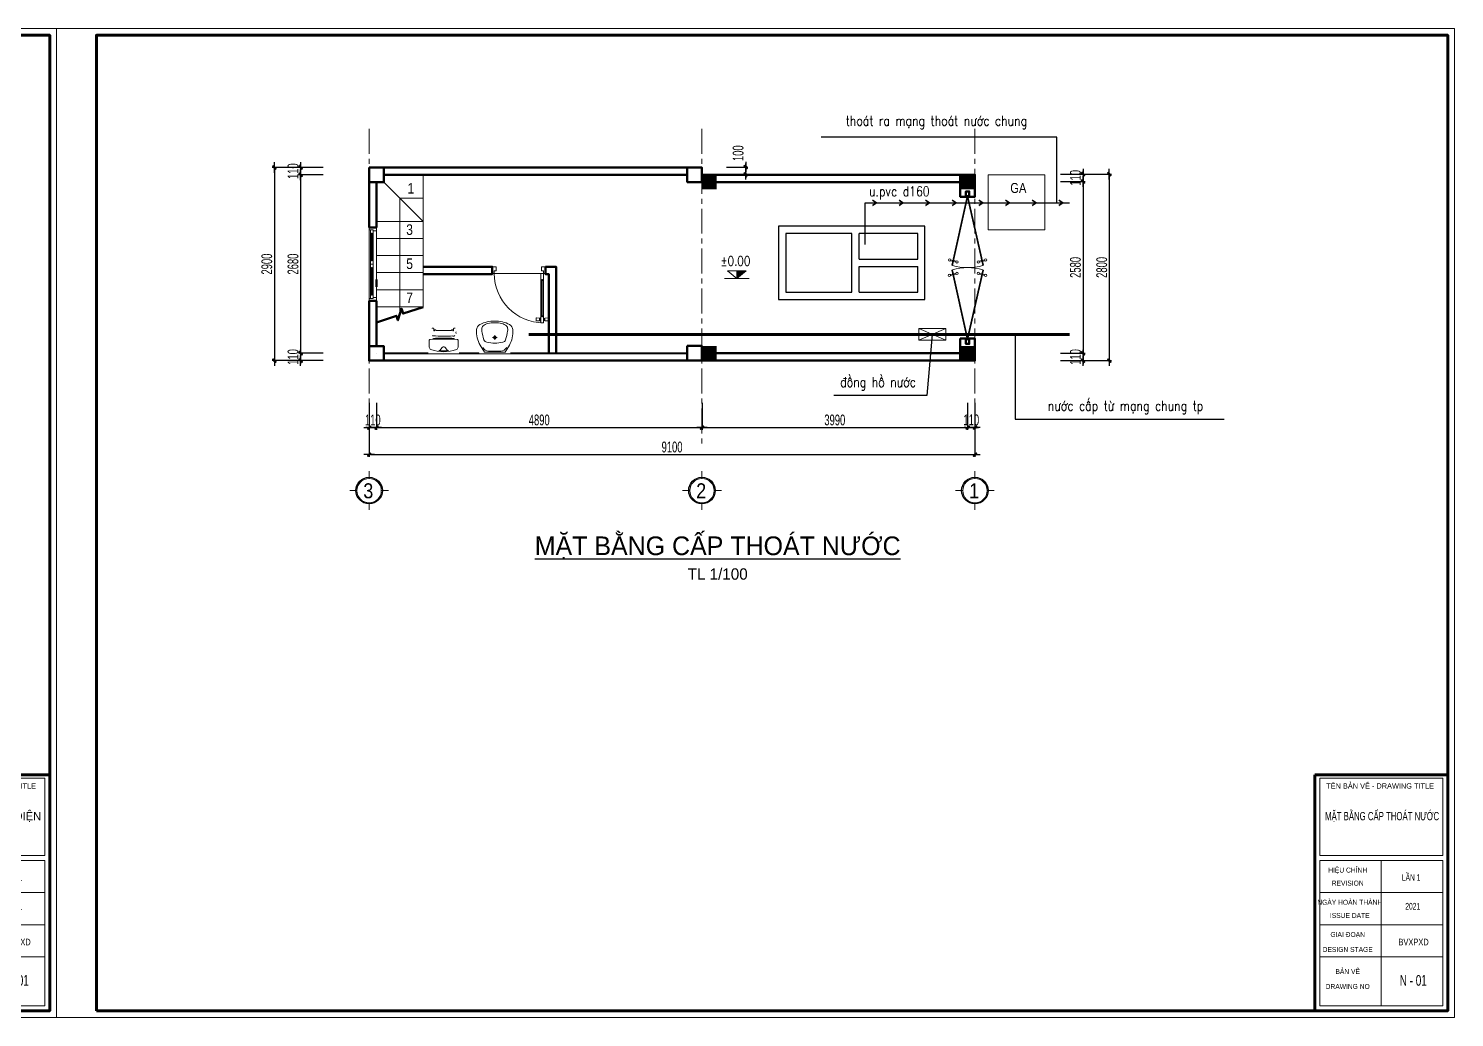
# Model space of a CAD drawing. Header units: millimetres. Extents: x 596422 to 1674380, y -367470 to 58862.
# Drawn here: x 839023 to 860443, y -74878 to -60028 of the extents above; entities that cross this region are included whole.
import ezdxf
from ezdxf.enums import TextEntityAlignment as Align

# ---------------------------------------------------------------- set-up
doc = ezdxf.new("R2010")
doc.units = ezdxf.units.MM
doc.header["$LTSCALE"] = 600
doc.header["$MEASUREMENT"] = 0
doc.linetypes.add('CENTER', pattern=[2, 1.25, -0.25, 0.25, -0.25])
doc.linetypes.add('HIDDEN', pattern=[0.375, 0.25, -0.125])
doc.layers.get('0').update_dxf_attribs({"lineweight": 0})
doc.layers.get('Defpoints').update_dxf_attribs({"lineweight": 0})
for name, color, linetype, lineweight in [('0.10_Thiet-Bi', 157, 'Continuous', 9), ('0.15_Cua', 144, 'Continuous', 15), ('cat1', 30, 'Continuous', 50), ('cat2', 22, 'Continuous', 30), ('cot', 40, 'Continuous', 13), ('dim', 144, 'Continuous', 13), ('EG Dim', 8, 'Continuous', 18), ('EG Net dam2', 6, 'Continuous', 35), ('EG Text2', 7, 'Continuous', 18), ('hatch1', 136, 'Continuous', 9), ('ISO', 33, 'Continuous', 15), ('LC Hatch', 252, 'Continuous', 9), ('LC ISO', 153, 'Continuous', 13), ('LC Net dam3', 1, 'Continuous', 60), ('LC Net thay', 7, 'Continuous', 25), ('LC noi that', 125, 'Continuous', 0), ('LC Text1', 3, 'Continuous', 20), ('LC Text2', 7, 'Continuous', 25), ('manh1', 67, 'Continuous', 13), ('text', 1, 'Continuous', 20), ('thay1', 63, 'Continuous', 18), ('truc', 76, 'CENTER', 9), ('VAT DUNG TV', 253, 'Continuous', 9)]:
    doc.layers.add(name, color=color, linetype=linetype, lineweight=lineweight)
for name, color, linetype in [('font', 41, 'Continuous'), ('Khungten_LCDI', 7, 'Continuous'), ('Kichthuoc', 9, 'Continuous')]:
    doc.layers.add(name, color=color, linetype=linetype)
doc.styles.add('EG 1', font='VHAVANB.TTF')
doc.styles.add('HOATBIF', font='hoatbif.shx', dxfattribs={"width": 0.65})
doc.styles.add('Khungten', font='VHAVAN.TTF', dxfattribs={"width": 0.9, "height": 5000})
doc.styles.add('LC 1', font='VHAVANB.TTF')
doc.styles.add('LC 3', font='vnsimli.shx', dxfattribs={"width": 0.75})
doc.styles.add('style1', font='VHARIALN.TTF')
doc.styles.add('T1', font='Vnsimli.shx', dxfattribs={"width": 0.8})
doc.styles.add('T2', font='VHARIAL.TTF', dxfattribs={"width": 0.8})
doc.styles.add('Title', font='VHAVAN.TTF', dxfattribs={"width": 0.8})
doc.dimstyles.new('1-100', dxfattribs={"dimscale": 300, "dimtxt": 1.2, "dimasz": 0.25, "dimexe": 0.5, "dimexo": 0, "dimgap": 0.3, "dimtad": 1, "dimdec": 0, "dimzin": 0, "dimdsep": 46, "dimtxsty": 'HOATBIF', "dimblk1": 'DOT', "dimblk2": 'DOT', "dimsah": 1, "dimcen": -1, "dimdle": 1, "dimclrd": 256, "dimclre": 256, "dimclrt": 4, "dimadec": 3, "dimazin": 2, "dimtfac": 0.333333, "dimtdec": 0, "dimtix": 1, "dimtmove": 2, "dimatfit": 3, "dimldrblk": 'DOT', "dimfxl": 1, "dimtvp": 0.833333, "dimtolj": 1, "dimtzin": 0, "dimarcsym": 0})
doc.dimstyles.new('1-100(1-70)', dxfattribs={"dimscale": 70, "dimtxt": 2.5, "dimasz": 0.35, "dimexe": 0.5, "dimexo": 0, "dimgap": 0.8, "dimtad": 1, "dimdec": 0, "dimzin": 0, "dimdsep": 46, "dimtxsty": 'HOATBIF', "dimblk1": 'DOT', "dimblk2": 'DOT', "dimsah": 1, "dimcen": -1, "dimdle": 1, "dimclrd": 256, "dimclre": 256, "dimclrt": 4, "dimadec": 3, "dimazin": 2, "dimtfac": 0.333333, "dimtdec": 0, "dimtix": 1, "dimtmove": 2, "dimatfit": 3, "dimldrblk": 'DOT', "dimfxl": 1, "dimtvp": 0.833333, "dimtolj": 1, "dimtzin": 0, "dimarcsym": 0})

# ---------------------------------------------------------------- blocks, each defined once
blk = doc.blocks.new('LCDI-new')
at = {"layer": 'Defpoints', "lineweight": 0}
blk.add_lwpolyline([(-1626044.71, 488105.01), (-1626044.71, 488402.01), (-1625624.71, 488402.01), (-1625624.71, 488105.01)], close=True, dxfattribs=at)
at = {"layer": 'Khungten_LCDI', "color": 5, "lineweight": 25}
blk.add_line((-1625626.71, 488107.01), (-1625626.71, 488400.01), dxfattribs=at)
at = {"layer": 'Khungten_LCDI', "color": 5, "lineweight": 60}
for p, q in [((-1625666.71, 488177.85), (-1625666.71, 488107.01)), ((-1625626.71, 488177.85), (-1625666.71, 488177.85))]:
    blk.add_line(p, q, dxfattribs=at)
at = {"layer": 'Khungten_LCDI', "color": 9, "lineweight": 15}
for p, q in [((-1625646.71, 488152.18), (-1625646.71, 488108.51)), ((-1625628.21, 488142.51), (-1625665.21, 488142.51)), ((-1625628.21, 488132.84), (-1625665.21, 488132.84)), ((-1625628.21, 488123.18), (-1625665.21, 488123.18))]:
    blk.add_line(p, q, dxfattribs=at)
at = {"layer": 'Khungten_LCDI', "color": 5, "lineweight": 60}
blk.add_lwpolyline([(-1626032.71, 488107.01), (-1626032.71, 488400.01), (-1625626.71, 488400.01), (-1625626.71, 488107.01)], close=True, dxfattribs=at)
at = {"layer": 'Khungten_LCDI', "color": 9, "lineweight": 15}
for points in [[(-1625665.21, 488153.68), (-1625628.21, 488153.68), (-1625628.21, 488176.84), (-1625665.21, 488176.84)], [(-1625665.21, 488108.51), (-1625628.21, 488108.51), (-1625628.21, 488152.18), (-1625665.21, 488152.18)]]:
    blk.add_lwpolyline(points, close=True, dxfattribs=at)
at = {"color": 7, "style": 'Khungten'}
blk.add_text('tªn b¶n vÏ - drawing title', height=1.6, dxfattribs=at).set_placement((-1625647.05, 488173.74), align=Align.CENTER)
at = {"color": 7}
for s, height, style, width, p in [('hiÖu chØnh', 1.5, 'Khungten', 0.8, (-1625656.79, 488148.52)), ('revision', 1.5, 'Khungten', 0.8, (-1625656.79, 488144.6)), ('ngµy hoµn thµnh', 1.5, 'Khungten', 0.8, (-1625656.17, 488138.85)), ('issue date', 1.5, 'Khungten', 0.8, (-1625656.17, 488134.89)), ('giai ®o¹n', 1.5, 'Khungten', 0.8, (-1625656.79, 488129.18)), ('BVxpxd', 2, 'Title', 0.7, (-1625637, 488126.67)), ('design stage', 1.5, 'Khungten', 0.8, (-1625656.79, 488124.68)), ('b¶n vÏ', 1.5, 'Khungten', 0.8, (-1625656.79, 488118.07)), ('drawing nO', 1.5, 'Khungten', 0.8, (-1625656.79, 488113.57))]:
    blk.add_text(s, height=height, dxfattribs=dict(at, style=style, width=width)).set_placement(p, align=Align.CENTER)
at = {"color": 2, "style": 'Title', "width": 1.824646}
for tag, p, p2 in [('TENBANVE1', (-1625663.58, 488164.65), (-1625629.32, 488164.65)), ('TENBANVE2', (-1625663.58, 488157.89), (-1625629.32, 488157.89))]:
    blk.add_attdef(tag, text='', height=2.5, dxfattribs=at).set_placement(p, p2, align=Align.FIT)
at = {"color": 7, "style": 'Khungten', "width": 0.8}
for tag, p in [('REVISION', (-1625637.72, 488146.05)), ('NGAYHT', (-1625637.25, 488137.42))]:
    blk.add_attdef(tag, text='', height=2, dxfattribs=at).set_placement(p, align=Align.CENTER)
at = {"color": 2, "style": 'Title', "width": 0.7}
blk.add_attdef('SOBANVE', text='', height=2.5, dxfattribs=at).set_placement((-1625637.09, 488114.55), align=Align.CENTER)
blk = doc.blocks.new('TIEUDE1')
at = {"layer": 'EG Text2', "color": 7, "style": 'EG 1'}
blk.add_attdef('TIªU§Ò', text='', height=5, dxfattribs=at).set_placement((0, 0), align=Align.BOTTOM_CENTER)
blk.add_attdef('TL', text='', height=3, dxfattribs=at).set_placement((0, -2), align=Align.TOP_CENTER)
blk = doc.blocks.new('TTRUC')
at = {"layer": 'ISO'}
for p, q in [((0, 6.37), (0, 10.13)), ((-6.37, 0), (-10.13, 0)), ((6.37, 0), (10.13, 0)), ((0, -6.37), (0, -10.13))]:
    blk.add_line(p, q, dxfattribs=at)
blk.add_circle((0, 0), 6.37, dxfattribs=at)
at = {"layer": 'Kichthuoc'}
blk.add_circle((0, 0), 6.95, dxfattribs=at)
blk = doc.blocks.new('DOT')
at = {"layer": 'Kichthuoc'}
blk.add_line((-3, 0), (3, 0), dxfattribs=at)
at = {"layer": 'Kichthuoc', "color": 4}
blk.add_line((-1, -1), (1, 1), dxfattribs=at)
blk.add_lwpolyline([(0.5, 1), (-1, -0.5), (-0.5, -1), (1, 0.5)], close=True, dxfattribs=at)
blk = doc.blocks.new('*D610')
at = {"layer": 'Defpoints', "color": 0, "transparency": 16777216}
for p in [(849140, -65649), (853130, -65648), (853130, -66020)]:
    blk.add_point(p, dxfattribs=at)
at = {"layer": 'EG Dim', "lineweight": -2, "transparency": 16777216}
for p, q in [((849140, -65649), (849140, -66053)), ((853130, -65648), (853130, -66053)), ((849166, -66020), (853104, -66020))]:
    blk.add_line(p, q, dxfattribs=at)
at = {"layer": 'EG Dim', "lineweight": -2, "transparency": 16777216, "xscale": 26, "yscale": 26, "zscale": 26, "rotation": 180}
blk.add_blockref('DOT', (849140, -66020), dxfattribs=at)
at = {"layer": 'EG Dim', "lineweight": -2, "transparency": 16777216, "xscale": 26, "yscale": 26, "zscale": 26}
blk.add_blockref('DOT', (853130, -66020), dxfattribs=at)
at = {"layer": 'EG Dim', "color": 4, "transparency": 16777216, "insert": (851135, -65907), "char_height": 162.5, "attachment_point": 5, "style": 'HOATBIF'}
blk.add_mtext('\\A1;3990', dxfattribs=at)
blk = doc.blocks.new('_Dot')
at = {"color": 0, "linetype": 'ByBlock', "lineweight": -2}
blk.add_line((-0.5, 0), (-1, 0), dxfattribs=at)
at = {"color": 0, "linetype": 'ByBlock', "const_width": 0.5}
blk.add_lwpolyline([(-0.25, 0, 1), (0.25, 0, 1)], format="xyb", close=True, dxfattribs=at)
blk = doc.blocks.new('*D611')
at = {"layer": 'Defpoints', "color": 0, "transparency": 16777216}
for p in [(844140, -65649), (853240, -65649), (853240, -66427)]:
    blk.add_point(p, dxfattribs=at)
at = {"layer": 'EG Dim', "lineweight": -2, "transparency": 16777216}
for p, q in [((844140, -65649), (844140, -66459)), ((853240, -65649), (853240, -66459)), ((844166, -66427), (853214, -66427))]:
    blk.add_line(p, q, dxfattribs=at)
at = {"layer": 'EG Dim', "lineweight": -2, "transparency": 16777216, "xscale": 26, "yscale": 26, "zscale": 26, "rotation": 180}
blk.add_blockref('DOT', (844140, -66427), dxfattribs=at)
at = {"layer": 'EG Dim', "lineweight": -2, "transparency": 16777216, "xscale": 26, "yscale": 26, "zscale": 26}
blk.add_blockref('DOT', (853240, -66427), dxfattribs=at)
at = {"layer": 'EG Dim', "color": 4, "transparency": 16777216, "insert": (848690, -66313), "char_height": 162.5, "attachment_point": 5, "style": 'HOATBIF'}
blk.add_mtext('\\A1;9100', dxfattribs=at)
blk = doc.blocks.new('*D612')
at = {"layer": 'Defpoints', "color": 0, "transparency": 16777216}
for p in [(843451, -62225), (843111, -64905), (843451, -64905)]:
    blk.add_point(p, dxfattribs=at)
at = {"layer": 'EG Dim', "lineweight": -2, "transparency": 16777216}
for p, q in [((843451, -62225), (843079, -62225)), ((843111, -62251), (843111, -64879)), ((843451, -64905), (843079, -64905))]:
    blk.add_line(p, q, dxfattribs=at)
at = {"layer": 'EG Dim', "lineweight": -2, "transparency": 16777216, "xscale": 26, "yscale": 26, "zscale": 26}
for p, rotation in [((843111, -62225), 90), ((843111, -64905), 270)]:
    blk.add_blockref('DOT', p, dxfattribs=dict(at, rotation=rotation))
at = {"layer": 'EG Dim', "color": 4, "transparency": 16777216, "insert": (842997, -63565), "char_height": 162.5, "attachment_point": 5, "rotation": 90, "style": 'HOATBIF'}
blk.add_mtext('\\A1;2680', dxfattribs=at)
blk = doc.blocks.new('*D613')
at = {"layer": 'Defpoints', "color": 0, "transparency": 16777216}
for p in [(843111, -65015), (843451, -64905), (843451, -65015)]:
    blk.add_point(p, dxfattribs=at)
at = {"layer": 'EG Dim', "lineweight": -2, "transparency": 16777216}
for p, q in [((843111, -64879), (843111, -64853)), ((843451, -64905), (843079, -64905)), ((843451, -65015), (843079, -65015)), ((843111, -64905), (843111, -65015)), ((843111, -65041), (843111, -65067))]:
    blk.add_line(p, q, dxfattribs=at)
at = {"layer": 'EG Dim', "lineweight": -2, "transparency": 16777216, "xscale": 26, "yscale": 26, "zscale": 26}
for p, rotation in [((843111, -64905), 270), ((843111, -65015), 90)]:
    blk.add_blockref('DOT', p, dxfattribs=dict(at, rotation=rotation))
at = {"layer": 'EG Dim', "color": 4, "transparency": 16777216, "insert": (842997, -64960), "char_height": 162.5, "attachment_point": 5, "rotation": 90, "style": 'HOATBIF'}
blk.add_mtext('\\A1;110', dxfattribs=at)
blk = doc.blocks.new('*D614')
at = {"layer": 'Defpoints', "color": 0, "transparency": 16777216}
for p in [(843451, -62115), (843111, -62225), (843451, -62225)]:
    blk.add_point(p, dxfattribs=at)
at = {"layer": 'EG Dim', "lineweight": -2, "transparency": 16777216}
for p, q in [((843451, -62115), (843079, -62115)), ((843111, -62089), (843111, -62063)), ((843111, -62115), (843111, -62225)), ((843451, -62225), (843079, -62225)), ((843111, -62251), (843111, -62277))]:
    blk.add_line(p, q, dxfattribs=at)
at = {"layer": 'EG Dim', "lineweight": -2, "transparency": 16777216, "xscale": 26, "yscale": 26, "zscale": 26}
for p, rotation in [((843111, -62115), 270), ((843111, -62225), 90)]:
    blk.add_blockref('DOT', p, dxfattribs=dict(at, rotation=rotation))
at = {"layer": 'EG Dim', "color": 4, "transparency": 16777216, "insert": (842997, -62170), "char_height": 162.5, "attachment_point": 5, "rotation": 90, "style": 'HOATBIF'}
blk.add_mtext('\\A1;110', dxfattribs=at)
blk = doc.blocks.new('*D615')
at = {"layer": 'Defpoints', "color": 0, "transparency": 16777216}
for p in [(843451, -62115), (842716, -65015), (843451, -65015)]:
    blk.add_point(p, dxfattribs=at)
at = {"layer": 'EG Dim', "lineweight": -2, "transparency": 16777216}
for p, q in [((843451, -62115), (842684, -62115)), ((842716, -62141), (842716, -64989)), ((843451, -65015), (842684, -65015))]:
    blk.add_line(p, q, dxfattribs=at)
at = {"layer": 'EG Dim', "lineweight": -2, "transparency": 16777216, "xscale": 26, "yscale": 26, "zscale": 26}
for p, rotation in [((842716, -62115), 90), ((842716, -65015), 270)]:
    blk.add_blockref('DOT', p, dxfattribs=dict(at, rotation=rotation))
at = {"layer": 'EG Dim', "color": 4, "transparency": 16777216, "insert": (842603, -63565), "char_height": 162.5, "attachment_point": 5, "rotation": 90, "style": 'HOATBIF'}
blk.add_mtext('\\A1;2900', dxfattribs=at)
blk = doc.blocks.new('*D616')
at = {"layer": 'Defpoints', "color": 0, "transparency": 16777216}
for p in [(844140, -65649), (844250, -65649), (844250, -66021)]:
    blk.add_point(p, dxfattribs=at)
at = {"layer": 'EG Dim', "lineweight": -2, "transparency": 16777216}
for p, q in [((844140, -65649), (844140, -66053)), ((844250, -65649), (844250, -66053)), ((844114, -66021), (844088, -66021)), ((844140, -66021), (844250, -66021)), ((844276, -66021), (844302, -66021))]:
    blk.add_line(p, q, dxfattribs=at)
at = {"layer": 'EG Dim', "lineweight": -2, "transparency": 16777216, "xscale": 26, "yscale": 26, "zscale": 26}
blk.add_blockref('DOT', (844140, -66021), dxfattribs=at)
at = {"layer": 'EG Dim', "lineweight": -2, "transparency": 16777216, "xscale": 26, "yscale": 26, "zscale": 26, "rotation": 180}
blk.add_blockref('DOT', (844250, -66021), dxfattribs=at)
at = {"layer": 'EG Dim', "color": 4, "transparency": 16777216, "insert": (844195, -65907), "char_height": 162.5, "attachment_point": 5, "style": 'HOATBIF'}
blk.add_mtext('\\A1;110', dxfattribs=at)
blk = doc.blocks.new('*D617')
at = {"layer": 'Defpoints', "color": 0, "transparency": 16777216}
for p in [(853130, -65648), (853240, -65648), (853240, -66020)]:
    blk.add_point(p, dxfattribs=at)
at = {"layer": 'EG Dim', "lineweight": -2, "transparency": 16777216}
for p, q in [((853130, -65648), (853130, -66052)), ((853240, -65648), (853240, -66052)), ((853104, -66020), (853078, -66020)), ((853130, -66020), (853240, -66020)), ((853266, -66020), (853292, -66020))]:
    blk.add_line(p, q, dxfattribs=at)
at = {"layer": 'EG Dim', "lineweight": -2, "transparency": 16777216, "xscale": 26, "yscale": 26, "zscale": 26}
blk.add_blockref('DOT', (853130, -66020), dxfattribs=at)
at = {"layer": 'EG Dim', "lineweight": -2, "transparency": 16777216, "xscale": 26, "yscale": 26, "zscale": 26, "rotation": 180}
blk.add_blockref('DOT', (853240, -66020), dxfattribs=at)
at = {"layer": 'EG Dim', "color": 4, "transparency": 16777216, "insert": (853185, -65906), "char_height": 162.5, "attachment_point": 5, "style": 'HOATBIF'}
blk.add_mtext('\\A1;110', dxfattribs=at)
blk = doc.blocks.new('*D618')
at = {"layer": 'Defpoints', "color": 0, "transparency": 16777216}
for p in [(854524, -62325), (854524, -64905), (854864, -64905)]:
    blk.add_point(p, dxfattribs=at)
at = {"layer": 'EG Dim', "lineweight": -2, "transparency": 16777216}
for p, q in [((854524, -62325), (854896, -62325)), ((854864, -62351), (854864, -64879)), ((854524, -64905), (854896, -64905))]:
    blk.add_line(p, q, dxfattribs=at)
at = {"layer": 'EG Dim', "lineweight": -2, "transparency": 16777216, "xscale": 26, "yscale": 26, "zscale": 26}
for p, rotation in [((854864, -62325), 90), ((854864, -64905), 270)]:
    blk.add_blockref('DOT', p, dxfattribs=dict(at, rotation=rotation))
at = {"layer": 'EG Dim', "color": 4, "transparency": 16777216, "insert": (854750, -63615), "char_height": 162.5, "attachment_point": 5, "rotation": 90, "style": 'HOATBIF'}
blk.add_mtext('\\A1;2580', dxfattribs=at)
blk = doc.blocks.new('*D619')
at = {"layer": 'Defpoints', "color": 0, "transparency": 16777216}
for p in [(854524, -64905), (854524, -65015), (854864, -65015)]:
    blk.add_point(p, dxfattribs=at)
at = {"layer": 'EG Dim', "lineweight": -2, "transparency": 16777216}
for p, q in [((854864, -64879), (854864, -64853)), ((854524, -64905), (854896, -64905)), ((854524, -65015), (854896, -65015)), ((854864, -64905), (854864, -65015)), ((854864, -65041), (854864, -65067))]:
    blk.add_line(p, q, dxfattribs=at)
at = {"layer": 'EG Dim', "lineweight": -2, "transparency": 16777216, "xscale": 26, "yscale": 26, "zscale": 26}
for p, rotation in [((854864, -64905), 270), ((854864, -65015), 90)]:
    blk.add_blockref('DOT', p, dxfattribs=dict(at, rotation=rotation))
at = {"layer": 'EG Dim', "color": 4, "transparency": 16777216, "insert": (854750, -64960), "char_height": 162.5, "attachment_point": 5, "rotation": 90, "style": 'HOATBIF'}
blk.add_mtext('\\A1;110', dxfattribs=at)
blk = doc.blocks.new('*D620')
at = {"layer": 'Defpoints', "color": 0, "transparency": 16777216}
for p in [(854524, -62215), (854524, -62325), (854864, -62325)]:
    blk.add_point(p, dxfattribs=at)
at = {"layer": 'EG Dim', "lineweight": -2, "transparency": 16777216}
for p, q in [((854524, -62215), (854896, -62215)), ((854524, -62325), (854896, -62325)), ((854864, -62189), (854864, -62163)), ((854864, -62215), (854864, -62325)), ((854864, -62351), (854864, -62377))]:
    blk.add_line(p, q, dxfattribs=at)
at = {"layer": 'EG Dim', "lineweight": -2, "transparency": 16777216, "xscale": 26, "yscale": 26, "zscale": 26}
for p, rotation in [((854864, -62215), 270), ((854864, -62325), 90)]:
    blk.add_blockref('DOT', p, dxfattribs=dict(at, rotation=rotation))
at = {"layer": 'EG Dim', "color": 4, "transparency": 16777216, "insert": (854750, -62270), "char_height": 162.5, "attachment_point": 5, "rotation": 90, "style": 'HOATBIF'}
blk.add_mtext('\\A1;110', dxfattribs=at)
blk = doc.blocks.new('*D621')
at = {"layer": 'Defpoints', "color": 0, "transparency": 16777216}
for p in [(854524, -62215), (854524, -65015), (855258, -65015)]:
    blk.add_point(p, dxfattribs=at)
at = {"layer": 'EG Dim', "lineweight": -2, "transparency": 16777216}
for p, q in [((854524, -62215), (855291, -62215)), ((855258, -62241), (855258, -64989)), ((854524, -65015), (855291, -65015))]:
    blk.add_line(p, q, dxfattribs=at)
at = {"layer": 'EG Dim', "lineweight": -2, "transparency": 16777216, "xscale": 26, "yscale": 26, "zscale": 26}
for p, rotation in [((855258, -62215), 90), ((855258, -65015), 270)]:
    blk.add_blockref('DOT', p, dxfattribs=dict(at, rotation=rotation))
at = {"layer": 'EG Dim', "color": 4, "transparency": 16777216, "insert": (855145, -63615), "char_height": 162.5, "attachment_point": 5, "rotation": 90, "style": 'HOATBIF'}
blk.add_mtext('\\A1;2800', dxfattribs=at)
blk = doc.blocks.new('*U14')
at = {"color": 8, "lineweight": 9}
for p, q in [((48, 650), (48, 90)), ((52, 650), (52, 90))]:
    blk.add_line(p, q, dxfattribs=at)
for p, q in [((30, 640), (30, 100)), ((70, 640), (70, 100)), ((30, 0), (770, 0))]:
    blk.add_line(p, q)
for points in [[(5, 670), (-35, 666, -0.443716), (-40, 671), (-40, 709, -0.443716), (-35, 714), (5, 710, -0.385314), (10, 705), (10, 675, -0.385314)], [(95, 670), (135, 666, 0.443716), (140, 671), (140, 709, 0.443716), (135, 714), (95, 710, 0.385314), (90, 705), (90, 675, 0.385314)]]:
    blk.add_lwpolyline(points, format="xyb", close=True)
for points in [[(20, 685), (10, 685), (10, 695), (20, 695)], [(55, 640), (70, 640), (70, 740), (30, 740), (30, 640), (45, 640), (45, 650), (55, 650), (55, 640)], [(80, 685), (90, 685), (90, 695), (80, 695)], [(55, 100), (70, 100), (70, 0), (30, 0), (30, 100), (45, 100), (45, 90), (55, 90), (55, 100)]]:
    blk.add_lwpolyline(points)
for points in [[(30, 0), (0, 0), (0, -100), (60, -100), (60, -40), (30, -40)], [(770, 0), (800, 0), (800, -100), (740, -100), (740, -40), (770, -40)]]:
    blk.add_lwpolyline(points, close=True)
for centre, start, end in [((70, 690), 143.1301, 216.8699), ((30, 690), 323.1301, 36.8699)]:
    blk.add_arc(centre, 50, start, end)
for centre, radius, start, end in [((30, 0), 740, 0, 90), ((47, 641), 8.25, 186.4342, 273.2898), ((53, 641), 8.25, 266.7102, 353.5658), ((47, 99), 8.25, 86.7102, 173.5658), ((53, 99), 8.25, 6.4342, 93.2898)]:
    blk.add_arc(centre, radius, start, end, dxfattribs=at)
blk = doc.blocks.new('TB WC BonCau 01')
at = {"color": 8}
blk.add_wipeout([(0, 230), (196, 230), (216, 220), (221, 207), (221, 200), (223, 180), (223, 165), (266, 168), (276, 180), (290, 185), (366, 190), (371, 185), (371, 180), (371, 174), (376, 174), (376, 180), (376, 185), (381, 190), (502, 186), (546, 180), (590, 170), (622, 160), (663, 140), (693, 120), (717, 100), (730, 88), (737, 80), (750, 60), (759, 40), (764, 20), (765, 0), (764, -20), (759, -40), (750, -60), (737, -80), (730, -88), (717, -100), (693, -120), (663, -140), (622, -160), (590, -170), (546, -180), (502, -186), (381, -190), (376, -185), (376, -180), (376, -174), (371, -174), (371, -180), (371, -185), (366, -190), (324, -188), (324, -200), (324, -205), (322, -207), (300, -207), (298, -205), (298, -200), (298, -186), (290, -185), (276, -180), (266, -168), (223, -165), (223, -180), (221, -200), (221, -207), (216, -220), (196, -230), (0, -230)], dxfattribs=at)
for p, q in [((95, 217), (196, 217)), ((48, 53), (84, 28)), ((339, 139), (339, 148)), ((340, 149), (371, 149)), ((353, 138), (340, 138)), ((342, -117), (342, 117)), ((342, 117), (353, 117)), ((354, 119), (354, 137)), ((376, 174), (371, 174)), ((376, 154), (376, 174)), ((84, -28), (48, -53)), ((258, -142), (258, -158)), ((260, -140), (262, -140)), ((262, -160), (260, -160)), ((263, -160), (262, -160)), ((339, -148), (339, -139)), ((340, -138), (353, -138)), ((371, -149), (340, -149)), ((353, -117), (342, -117)), ((354, -137), (354, -119)), ((376, -154), (376, -174)), ((95, -217), (196, -217))]:
    blk.add_line(p, q)
for centre, radius, start, end in [((95, 177), 40, 89.9986, 159.2669), ((196, 205), 12, 3.9186, 90), ((563, 0), 540, 159.2678, 200.7321), ((535, 0), 500, 171.6681, 188.3323), ((60, 70), 20, 171.6799, 234.0514), ((64, 0), 34, 10.761, 54.0415), ((64, 0), 34, 349.239, 10.761), ((-2782, 0), 2997, 356.062, 3.938), ((-2782, 0), 3010, 356.859, 3.1425), ((2758, 0), 2500, 176.3855, 183.208), ((293, 155), 30, 154.597, 176.3937), ((340, 148), 1, 89.9427, 180), ((340, 139), 0.499, 180, 270.1146), ((353, 137), 2, 0, 89.9713), ((353, 119), 2, 270.0286, 0), ((371, 154), 5, 270.0114, 0), ((60, -70), 20, 125.9547, 188.3347), ((95, -177), 40, 200.7312, 270.0014), ((64, 0), 34, 305.9475, 349.2341), ((196, -205), 12, 270.0048, 356.0627), ((260, -142), 2, 90, 180), ((260, -158), 2, 180, 270), ((293, -155), 30, 189.5643, 205.4252), ((310, -202), 20.2, 45.6327, 125.8626), ((340, -139), 0.5, 89.8854, 180), ((340, -148), 0.999, 180, 270.0573), ((353, -119), 2, 0, 89.9713), ((353, -137), 2, 270.0286, 0), ((371, -154), 5, 0, 89.9885)]:
    blk.add_arc(centre, radius, start, end)
blk = doc.blocks.new('*U47')
at = {"color": 8}
blk.add_wipeout([(0, 232), (40, 240), (141, 260), (241, 280), (296, 287), (352, 288), (388, 280), (421, 260), (439, 240), (451, 220), (460, 200), (468, 180), (475, 160), (481, 140), (487, 120), (491, 100), (495, 80), (497, 60), (499, 40), (500, 20), (500, 0), (500, -20), (499, -40), (497, -60), (495, -80), (491, -100), (487, -120), (481, -140), (475, -160), (468, -180), (460, -200), (451, -220), (439, -240), (421, -260), (388, -280), (352, -288), (296, -287), (240, -280), (141, -260), (40, -240), (0, -232)], dxfattribs=at).dxf.layer = 'LC noi that'
for p, q in [((204, 0), (274, 0)), ((239, 35), (239, -35))]:
    blk.add_line(p, q)
blk.add_lwpolyline([(15, -154), (15, 154), (121, 219, -0.14257), (351, 273, -0.255099), (432, 223, -0.124237), (485, 0, -0.124237), (432, -223, -0.255099), (351, -273, -0.142542), (121, -219)], format="xyb", close=True)
for points in [[(87, -180, -0.253319), (33, -92), (33, 92, -0.253319), (87, 180)], [(154, 0, -0.05085), (166, 121, -0.267955), (203, 162, -0.045825), (335, 193, -0.034433), (365, 195, -0.20396), (412, 175, -0.140892), (448, 107, -0.051029), (459, 0, -0.051029), (448, -107, -0.140892), (412, -175, -0.20396), (365, -195, -0.034433), (335, -193, -0.045825), (203, -162, -0.267955), (166, -121, -0.05085), (154, 0, 0.05085)]]:
    blk.add_lwpolyline(points, format="xyb")
blk.add_circle((239, 0), 20)
blk = doc.blocks.new('Caodo1')
at = {"layer": 'LC Text1'}
blk.add_hatch(color=256, dxfattribs=at).paths.add_polyline_path([(0, 200), (0, 0), (243, 200)])
for p, q in [((324, 0), (-324, 0)), ((0, 0), (0, 200))]:
    blk.add_line(p, q, dxfattribs=at)
blk.add_lwpolyline([(-243, 200), (243, 200), (0, 0), (0, 0)], close=True, dxfattribs=at)
at = {"layer": 'LC Text1', "style": 'T1', "width": 0.8}
blk.add_attdef('%%P0,00', text='', height=250, dxfattribs=at).set_placement((-39, 460), align=Align.MIDDLE_CENTER)
blk = doc.blocks.new('*D622')
at = {"layer": 'Defpoints', "color": 0, "transparency": 16777216}
for p in [(849507, -62109), (849796, -62109), (849507, -62219)]:
    blk.add_point(p, dxfattribs=at)
at = {"layer": 'EG Dim', "lineweight": -2, "transparency": 16777216}
for p, q in [((849507, -62109), (849829, -62109)), ((849796, -62083), (849796, -62057)), ((849796, -62219), (849796, -62109)), ((849507, -62219), (849829, -62219)), ((849796, -62245), (849796, -62271))]:
    blk.add_line(p, q, dxfattribs=at)
at = {"layer": 'EG Dim', "lineweight": -2, "transparency": 16777216, "xscale": 26, "yscale": 26, "zscale": 26}
for p, rotation in [((849796, -62109), 270), ((849796, -62219), 90)]:
    blk.add_blockref('DOT', p, dxfattribs=dict(at, rotation=rotation))
at = {"layer": 'EG Dim', "color": 4, "transparency": 16777216, "insert": (849683, -61900), "char_height": 162.5, "attachment_point": 5, "rotation": 90, "style": 'HOATBIF'}
blk.add_mtext('\\A1;100', dxfattribs=at)
blk = doc.blocks.new('*U18')
for p, q in [((35, 0), (1065, 0)), ((50, -110), (1050, -110)), ((610, -20), (1005, -20)), ((610, -60), (1005, -60))]:
    blk.add_line(p, q)
at = {"color": 8, "lineweight": 5}
for p, q in [((95, -20), (490, -20)), ((95, -35), (490, -35)), ((95, -45), (490, -45)), ((95, -60), (490, -60)), ((610, -20), (1005, -20)), ((610, -35), (1005, -35)), ((610, -45), (1005, -45)), ((610, -60), (1005, -60))]:
    blk.add_line(p, q, dxfattribs=at)
for points in [[(0, 0), (35, 0), (35, -60), (50, -60), (50, -110), (0, -110), (0, 0)], [(1100, 0), (1065, 0), (1065, -60), (1050, -60), (1050, -110), (1100, -110), (1100, 0)], [(610, -45), (610, -60), (550, -60), (550, -20), (610, -20), (610, -35), (600, -35), (600, -45), (610, -45)], [(1005, -45), (1005, -60), (1065, -60), (1065, -20), (1005, -20), (1005, -35), (1015, -35), (1015, -45), (1005, -45)]]:
    blk.add_lwpolyline(points)
for points in [[(35, -20), (95, -20), (95, -35), (85, -35), (85, -45), (95, -45), (95, -60), (35, -60)], [(550, -20), (490, -20), (490, -35), (500, -35), (500, -45), (490, -45), (490, -60), (550, -60)]]:
    blk.add_lwpolyline(points, close=True)
for points in [[(95, -29, -0.312187), (102, -35, -0.312187)], [(95, -51, 0.312187), (102, -45, 0.312187)], [(490, -29, 0.312187), (483, -35, 0.312187)], [(490, -51, -0.312187), (483, -45, -0.312187)]]:
    blk.add_lwpolyline(points, format="xyb", dxfattribs=at)
for centre, start, end in [((609, -37), 14.2151, 83.5658), ((609, -43), 276.4342, 345.7849), ((1006, -37), 96.4342, 165.7849), ((1006, -43), 194.2151, 263.5658)]:
    blk.add_arc(centre, 8.25, start, end, dxfattribs=at)
blk = doc.blocks.new('*D623')
at = {"layer": 'Defpoints', "color": 0, "transparency": 16777216}
for p in [(844250, -65649), (849140, -65649), (849140, -66021)]:
    blk.add_point(p, dxfattribs=at)
at = {"layer": 'EG Dim', "lineweight": -2, "transparency": 16777216}
for p, q in [((844250, -65649), (844250, -66053)), ((849140, -65649), (849140, -66053)), ((844276, -66021), (849114, -66021))]:
    blk.add_line(p, q, dxfattribs=at)
at = {"layer": 'EG Dim', "lineweight": -2, "transparency": 16777216, "xscale": 26, "yscale": 26, "zscale": 26, "rotation": 180}
blk.add_blockref('DOT', (844250, -66021), dxfattribs=at)
at = {"layer": 'EG Dim', "lineweight": -2, "transparency": 16777216, "xscale": 26, "yscale": 26, "zscale": 26}
blk.add_blockref('DOT', (849140, -66021), dxfattribs=at)
at = {"layer": 'EG Dim', "color": 4, "transparency": 16777216, "insert": (846695, -65907), "char_height": 162.5, "attachment_point": 5, "style": 'HOATBIF'}
blk.add_mtext('\\A1;4890', dxfattribs=at)
blk = doc.blocks.new('cuongluc')
at = {"layer": 'VAT DUNG TV'}
for points in [[(-6, -16), (-6, 0), (-22, 0), (-22, -16)], [(6, 0), (6, -32), (-6, -32), (-6, 0)], [(6, -16), (6, 0), (22, 0), (22, -16)], [(-11, -34), (-271, -1190), (-259, -1194), (1, -38)], [(-6, -16), (-6, -32), (-22, -32), (-22, -16)], [(12, -34), (272, -1190), (261, -1194), (1, -38)], [(-287, -1097), (-291, -1113), (-253, -1123), (-248, -1108)], [(-198, -1122), (-202, -1137), (-241, -1126), (-237, -1111)], [(199, -1122), (204, -1137), (242, -1126), (238, -1111)], [(288, -1097), (292, -1113), (254, -1123), (250, -1108)], [(-287, -1367), (-291, -1351), (-253, -1341), (-249, -1356)], [(-11, -2429), (-271, -1275), (-259, -1271), (1, -2425)], [(-198, -1343), (-203, -1327), (-241, -1338), (-237, -1353)], [(12, -2429), (272, -1275), (261, -1271), (1, -2425)], [(200, -1343), (204, -1327), (243, -1338), (238, -1353)], [(289, -1367), (293, -1351), (254, -1341), (250, -1356)], [(-6, -2448), (-6, -2432), (-22, -2432), (-22, -2448)], [(6, -2464), (6, -2432), (-6, -2432), (-6, -2464)], [(-6, -2448), (-6, -2464), (-22, -2464), (-22, -2448)], [(6, -2448), (6, -2464), (22, -2464), (22, -2448)]]:
    blk.add_lwpolyline(points, close=True, dxfattribs=at)
for centre in [(-308, -1100), (-181, -1134), (182, -1134), (310, -1100), (-309, -1364), (-181, -1330), (183, -1330), (310, -1364)]:
    blk.add_circle(centre, 20, dxfattribs=at)
for centre, radius, start, end in [((1, -323), 909, 253.3848, 286.6152), ((1, -2111), 879, 72.7862, 107.2138)]:
    blk.add_arc(centre, radius, start, end, dxfattribs=at)
blk = doc.blocks.new('*U624')
at = {"layer": 'EG Net dam2'}
for q in [(30, 40), (30, -40)]:
    blk.add_line((-30, 0), q, dxfattribs=at)
blk = doc.blocks.new('*U625')
at = {"layer": 'text', "color": 0, "linetype": 'ByBlock', "lineweight": -2, "transparency": 16777216}
for p in [(-2800, 0), (-2400, 0), (-2000, 0), (-1600, 0), (-1200, 0), (-800, 0), (-400, 0), (0, 0)]:
    blk.add_blockref('*U624', p, dxfattribs=at)
blk = doc.blocks.new('bephot')
at = {"layer": 'LC Net thay', "ltscale": 2}
for p, q in [((110, 1190), (110, 310)), ((1100, 1190), (110, 1190)), ((1100, 310), (1100, 1190)), ((1210, 805), (1210, 1190)), ((2090, 1190), (1210, 1190)), ((2090, 805), (2090, 1190)), ((1210, 805), (2090, 805)), ((1210, 310), (1210, 695)), ((1210, 695), (2090, 695)), ((2090, 310), (2090, 695)), ((110, 310), (1100, 310)), ((1210, 310), (2090, 310))]:
    blk.add_line(p, q, dxfattribs=at)
blk.add_lwpolyline([(0, 200), (2200, 200), (2200, 1300), (0, 1300)], close=True, dxfattribs=at)

msp = doc.modelspace()

# ---------------------------------------------------------------- hatches: boundary and pattern name
at = {"layer": 'cot', "transparency": 33554687}
h = msp.add_hatch(color=256, dxfattribs=at)
h.dxf.hatch_style = 1
h.paths.add_polyline_path([(849139.4, -62445), (849359.4, -62445), (849359.4, -62225), (849139.4, -62225)])
h = msp.add_hatch(color=256, dxfattribs=at)
h.dxf.hatch_style = 1
h.paths.add_polyline_path([(853019.4, -62445), (853239.4, -62445), (853239.4, -62225), (853019.4, -62225)])
h = msp.add_hatch(color=256, dxfattribs=at)
h.dxf.hatch_style = 1
h.paths.add_polyline_path([(849139.6, -65015), (849359.6, -65015), (849359.6, -64795), (849139.6, -64795)])
h = msp.add_hatch(color=256, dxfattribs=at)
h.dxf.hatch_style = 1
h.paths.add_polyline_path([(853019.6, -65015), (853239.6, -65015), (853239.6, -64795), (853019.6, -64795)])

# ---------------------------------------------------------------- linework, layer by layer
at = {"layer": 'cat1'}
for p, q in [((849139.4, -62115), (844139.4, -62115.4)), ((844139.4, -62335.4), (844139.4, -62115.4)), ((848919.4, -62225), (844359.4, -62225.4)), ((849139.4, -62225), (853239.4, -62224.6)), ((849139.4, -62225), (849139.4, -62225)), ((844139.5, -63015.4), (844139.5, -62335.4)), ((844249.5, -63015.4), (844249.4, -62335.4)), ((849139.4, -62335), (853019.4, -62334.6)), ((844139.5, -63015.4), (844249.5, -63015.4)), ((844249.6, -63905.4), (844249.5, -63795.4)), ((844139.5, -64115.4), (844249.6, -64115.4)), ((844139.7, -65015.4), (844139.6, -64115.4)), ((844249.6, -64795.4), (844249.6, -64115.4)), ((853239.7, -65014.6), (844139.7, -65015.4)), ((844249.7, -64905.4), (844249.7, -64905.4)), ((848919.6, -64905), (844359.6, -64905.4)), ((853019.6, -64904.6), (849139.6, -64905)), ((853239.7, -64904.6), (853239.6, -64904.6))]:
    msp.add_line(p, q, dxfattribs=at)
for points in [[(844139.4, -62115.4), (844359.4, -62115.4), (844359.4, -62335.4), (844139.4, -62335.4), (844139.4, -62115.4)], [(848919.4, -62115), (849139.4, -62115), (849139.4, -62335), (848919.4, -62335), (848919.4, -62115)], [(848919.4, -62115), (848919.4, -62115)], [(853019.4, -62224.6), (853239.4, -62224.6), (853239.4, -62554.6), (853019.4, -62554.6), (853019.4, -62224.6)], [(844949.5, -63605.3), (845988.2, -63605.3), (845988.2, -63715.3), (844949.5, -63715.3)], [(846948.2, -64905.2), (846948.2, -63605.2), (846788.2, -63605.2)], [(846788.2, -63605.2), (846788.2, -63715.2), (846838.2, -63715.2), (846838.2, -64905.2)], [(844249.6, -64441.1), (844549.9, -64341.8), (844572.2, -64409.3), (844625.6, -64233.3), (844650.4, -64308.6), (844949.5, -64209.7)], [(853019.6, -64684.5), (853239.6, -64684.5), (853239.6, -65014.5), (853019.6, -65014.5), (853019.6, -64684.5)], [(844139.6, -64795.4), (844359.6, -64795.4), (844359.6, -65015.4), (844139.6, -65015.4), (844139.6, -64795.4)], [(848919.6, -64795), (849139.6, -64795), (849139.6, -65015), (848919.6, -65015), (848919.6, -64795)]]:
    msp.add_lwpolyline(points, dxfattribs=at)
for points in [[(853104.4, -62554.6), (853154.4, -62554.6), (853154.4, -62474.6), (853104.4, -62474.6)], [(853104.4, -64684.5), (853154.4, -64684.5), (853154.4, -64764.5), (853104.4, -64764.5)]]:
    msp.add_lwpolyline(points, close=True, dxfattribs=at)
at = {"layer": 'cat2', "ltscale": 0.2}
msp.add_lwpolyline([(851591.5, -63270.3), (851591.5, -62643.2), (854659.9, -62643.2)], dxfattribs=at)
at = {"layer": 'hatch1'}
msp.add_lwpolyline([(844598.9, -64321.3), (844599.4, -62575.4), (844949.4, -62575.4)], dxfattribs=at)
at = {"layer": 'LC Net dam3', "linetype": 'HIDDEN', "ltscale": 500}
msp.add_lwpolyline([(854658.7, -64620.9), (846538.8, -64620.9)], dxfattribs=at)
at = {"layer": 'manh1'}
for p, q in [((852802.6, -64532.6), (852397, -64709.1)), ((852802.6, -64709.1), (852397, -64532.6))]:
    msp.add_line(p, q, dxfattribs=at)
for points in [[(854289.9, -63050.4), (853439.4, -63050.4), (853439.4, -62224.6), (854289.9, -62224.6)], [(852802.6, -64532.6), (852397, -64532.6), (852397, -64709.1), (852802.6, -64709.1)]]:
    msp.add_lwpolyline(points, close=True, dxfattribs=at)
at = {"layer": 'thay1'}
for p, q in [((844949.4, -62225.4), (844949.5, -64209.7)), ((844359.4, -62335.4), (844949.4, -62925.4)), ((844249.4, -62925.4), (844949.5, -62925.4)), ((844249.4, -63181.4), (844949.4, -63181.4)), ((844249.4, -63437.4), (844949.4, -63437.4)), ((844249.4, -63693.4), (844949.4, -63693.4)), ((844249.4, -63949.4), (844949.4, -63949.4))]:
    msp.add_line(p, q, dxfattribs=at)
at = {"layer": 'truc', "ltscale": 0.5}
for p, q in [((844139.3, -61533.3), (844139.8, -66319.8)), ((849139.3, -61533.3), (849139.8, -66319.8)), ((853239.3, -61533.3), (853239.8, -66319.8))]:
    msp.add_line(p, q, dxfattribs=at)

# ---------------------------------------------------------------- block references
at = {"layer": '0.15_Cua', "xscale": -1, "rotation": 90}
msp.add_blockref('*U18', (844139.5, -63015.4), dxfattribs=at)
at = {"layer": '0.15_Cua', "rotation": 180}
msp.add_blockref('*U14', (846788.2, -63705.2), dxfattribs=at)
at = {"layer": 'Kichthuoc'}
ref = msp.add_blockref('LCDI-new', (82120678.8, -24480128.6), dxfattribs=dict(at, xscale=50.00000000005321, yscale=50.00000000005321, zscale=50.00000000005321))
ref.add_attrib('TENBANVE', 'mÆt b»ng cÊp ®iÖn', dxfattribs={"layer": '0', "color": 4, "height": 125, "style": 'Title', "width": 0.984995}).set_placement((837499.6, -71917.1), (839212.9, -71917.1), align=Align.FIT)
ref.add_attrib('SOBANVE', '® - 01', dxfattribs={"layer": '0', "color": 4, "height": 160, "style": 'Title', "width": 0.7}).set_placement((838824.3, -74401.2), align=Align.CENTER)
ref.add_attrib('TYLE', 'lÇn 1', dxfattribs={"layer": '0', "color": 4, "height": 100, "style": 'Khungten', "width": 0.6}).set_placement((838792.7, -72826.3), align=Align.CENTER)
ref.add_attrib('NGAYHT', '2021', dxfattribs={"layer": '0', "color": 4, "height": 100, "style": 'Khungten', "width": 0.6}).set_placement((838816.3, -73257.8), align=Align.CENTER)
ref = msp.add_blockref('LCDI-new', (82141678.8, -24480128.6), dxfattribs=dict(at, xscale=50.00000000005321, yscale=50.00000000005321, zscale=50.00000000005321))
ref.add_attrib('TENBANVE', 'mÆt b»ng cÊp tho¸t n\xadíc', dxfattribs={"layer": '0', "color": 4, "height": 125, "style": 'Title', "width": 0.699019}).set_placement((858499.6, -71917.1), (860212.9, -71917.1), align=Align.FIT)
ref.add_attrib('SOBANVE', 'n - 01', dxfattribs={"layer": '0', "color": 4, "height": 160, "style": 'Title', "width": 0.7}).set_placement((859824.3, -74401.2), align=Align.CENTER)
ref.add_attrib('TYLE', 'lÇn 1', dxfattribs={"layer": '0', "color": 4, "height": 100, "style": 'Khungten', "width": 0.6}).set_placement((859792.7, -72826.3), align=Align.CENTER)
ref.add_attrib('NGAYHT', '2021', dxfattribs={"layer": '0', "color": 4, "height": 100, "style": 'Khungten', "width": 0.6}).set_placement((859816.3, -73257.8), align=Align.CENTER)
at = {"layer": 'LC Hatch'}
msp.add_blockref('bephot', (850289.6, -64295), dxfattribs=at)
at = {"layer": 'LC ISO', "xscale": 28.69141044115101, "yscale": 28.69141044115101, "zscale": 28.69141044115101}
for p in [(844139.8, -66966.7), (849139.8, -66966.7), (853239.8, -66966.7)]:
    msp.add_blockref('TTRUC', p, dxfattribs=at)
at = {"layer": 'LC Text1'}
ref = msp.add_blockref('Caodo1', (849663.7, -63780), dxfattribs=dict(at, xscale=0.5693039145164066, yscale=0.5693039145164066, zscale=0.5693039145164066))
ref.add_attrib('%%P0,00', '%%p0.00', dxfattribs={"layer": 'LC Text2', "height": 142.33, "style": 'T1', "width": 0.8}).set_placement((849641.4, -63518.4), align=Align.MIDDLE_CENTER)
at = {"layer": 'LC Text2'}
ref = msp.add_blockref('TIEUDE1', (849375.4, -68019.7), dxfattribs=dict(at, xscale=56.93620215211323, yscale=56.93620215211323, zscale=56.93620215211323))
ref.add_attrib('TIªU§Ò', '%%UmÆt b»ng cÊp tho¸t n\xadíc', dxfattribs={"color": 7, "height": 280.377, "style": 'LC 1'}).set_placement((849375.4, -68019.7), align=Align.BOTTOM_CENTER)
ref.add_attrib('TL', 'TL 1/100', dxfattribs={"color": 7, "height": 170.81, "style": 'LC 1'}).set_placement((849375.4, -68133.6), align=Align.TOP_CENTER)
at = {"layer": 'text', "rotation": 180}
msp.add_blockref('*U625', (851729.2, -62643.2), dxfattribs=at)
at = {"layer": 'VAT DUNG TV', "xscale": 0.88, "yscale": 0.88, "zscale": 0.88}
msp.add_blockref('cuongluc', (853129.6, -62534.7), dxfattribs=at)

# ---------------------------------------------------------------- texts
at = {"layer": 'font', "style": 'style1'}
for s, p in [('1', (844717.3, -62506.5)), ('3', (844697.2, -63126.9)), ('5', (844697.2, -63638.9)), ('7', (844697.2, -64150.9))]:
    msp.add_text(s, height=157.9, dxfattribs=at).set_placement(p)
at = {"layer": 'LC Text1', "color": 3, "style": 'LC 3', "width": 0.8}
for s, p in [('tho¸t ra m¹ng tho¸t n\xadíc chung', (852661.2, -61487.3)), ('u.pvc d160', (852105, -62547.7)), ('®ång hå n\xadíc', (851784.5, -65411.5)), ('n\xadíc cÊp tõ m¹ng chung tp', (855502.1, -65767.8))]:
    msp.add_text(s, height=150, dxfattribs=at).set_placement(p, align=Align.CENTER)
at = {"layer": 'LC Text1', "ltscale": 0.2, "style": 'LC 1', "width": 0.9}
for s, p in [('3', (844127.7, -67149.4)), ('2', (849127.7, -67149.4)), ('1', (853227.7, -67149.4))]:
    msp.add_text(s, height=224.7, dxfattribs=at).set_placement(p, align=Align.BOTTOM_CENTER)
at = {"layer": 'LC Text2', "style": 'T2', "width": 0.8}
msp.add_text('GA', height=150, dxfattribs=at).set_placement((853770.8, -62497.4))

# ---------------------------------------------------------------- dimensions: what is measured, and where the dimension line sits
at = {"layer": 'EG Dim'}
dim = msp.add_linear_dim(base=(849796.5, -62109.3), p1=(849507.1, -62219.3), p2=(849507.1, -62109.3), angle=90, text='100', dimstyle='1-100', override={"dimscale": 65, "dimtxt": 2.5, "dimasz": 0.4, "dimgap": 0.5}, dxfattribs=at)
dim.commit()
dim.dimension.update_dxf_attribs({"geometry": '*D622', "text_midpoint": (849682.7, -61899.9), "dimtype": 160})
for base, p1, p2, picture, middle in [((842716.4, -65015.4), (843450.9, -62115.3), (843450.9, -65015.4), '*D615', (842602.7, -63565.4)), ((843111, -62225.4), (843450.9, -62115.3), (843450.9, -62225.4), '*D614', (842997.3, -62170.3)), ((854863.7, -62325.4), (854523.8, -62215.3), (854523.8, -62325.4), '*D620', (854749.9, -62270.3)), ((843111, -64905.4), (843450.9, -62225.4), (843450.9, -64905.4), '*D612', (842997.3, -63565.4)), ((855258.3, -65015.4), (854523.8, -62215.3), (854523.8, -65015.4), '*D621', (855144.5, -63615.4)), ((854863.7, -64905.4), (854523.8, -62325.4), (854523.8, -64905.4), '*D618', (854749.9, -63615.4)), ((843111, -65015.4), (843450.9, -64905.4), (843450.9, -65015.4), '*D613', (842997.3, -64960.4)), ((854863.7, -65015.4), (854523.8, -64905.4), (854523.8, -65015.4), '*D619', (854749.9, -64960.4))]:
    dim = msp.add_linear_dim(base=base, p1=p1, p2=p2, angle=90, dimstyle='1-100', override={"dimscale": 65, "dimtxt": 2.5, "dimasz": 0.4, "dimgap": 0.5}, dxfattribs=at)
    dim.commit()
    dim.dimension.update_dxf_attribs({"geometry": picture, "text_midpoint": middle})
for base, p1, p2, picture, middle in [((844249.7, -66020.7), (844139.7, -65649), (844249.7, -65649), '*D616', (844194.7, -65906.9)), ((853239.7, -66426.9), (844139.7, -65649), (853239.7, -65648.5), '*D611', (848689.7, -66313.2)), ((849139.7, -66020.7), (844249.7, -65649), (849139.7, -65648.6), '*D623', (846694.7, -65906.9)), ((853129.7, -66020.3), (849139.7, -65648.7), (853129.7, -65648.2), '*D610', (851134.7, -65906.5)), ((853239.7, -66019.9), (853129.7, -65648.2), (853239.7, -65648.2), '*D617', (853184.7, -65906.1))]:
    dim = msp.add_linear_dim(base=base, p1=p1, p2=p2, dimstyle='1-100', override={"dimscale": 65, "dimtxt": 2.5, "dimasz": 0.4, "dimgap": 0.5}, dxfattribs=at)
    dim.commit()
    dim.dimension.update_dxf_attribs({"geometry": picture, "text_midpoint": middle})

# ---------------------------------------------------------------- leaders
at = {"layer": 'dim'}
for points in [[(854468.9, -62643.2), (854468.9, -61657.7), (850930.4, -61657.7)], [(852599.8, -64620.9), (852519.5, -65536.2), (851121, -65536.2)], [(853846, -64620.9), (853846, -65892.5), (856983.4, -65892.5)]]:
    msp.add_leader(points, dimstyle='1-100(1-70)', dxfattribs=at)

# ---------------------------------------------------------------- next in the draw order: block references
at = {"layer": '0.10_Thiet-Bi', "rotation": 90}
msp.add_blockref('TB WC BonCau 01', (845259.3, -64905.3), dxfattribs=at)
at = {"layer": '0.10_Thiet-Bi', "xscale": -1, "rotation": 270.0000408906681}
msp.add_blockref('*U47', (846026.9, -64905.3), dxfattribs=at)

# ---------------------------------------------------------------- next in the draw order: linework, layer by layer
at = {"layer": 'thay1'}
msp.add_line((844249.4, -64205.4), (844949.4, -64205.4), dxfattribs=at)

doc.saveas('drawing.dxf')
